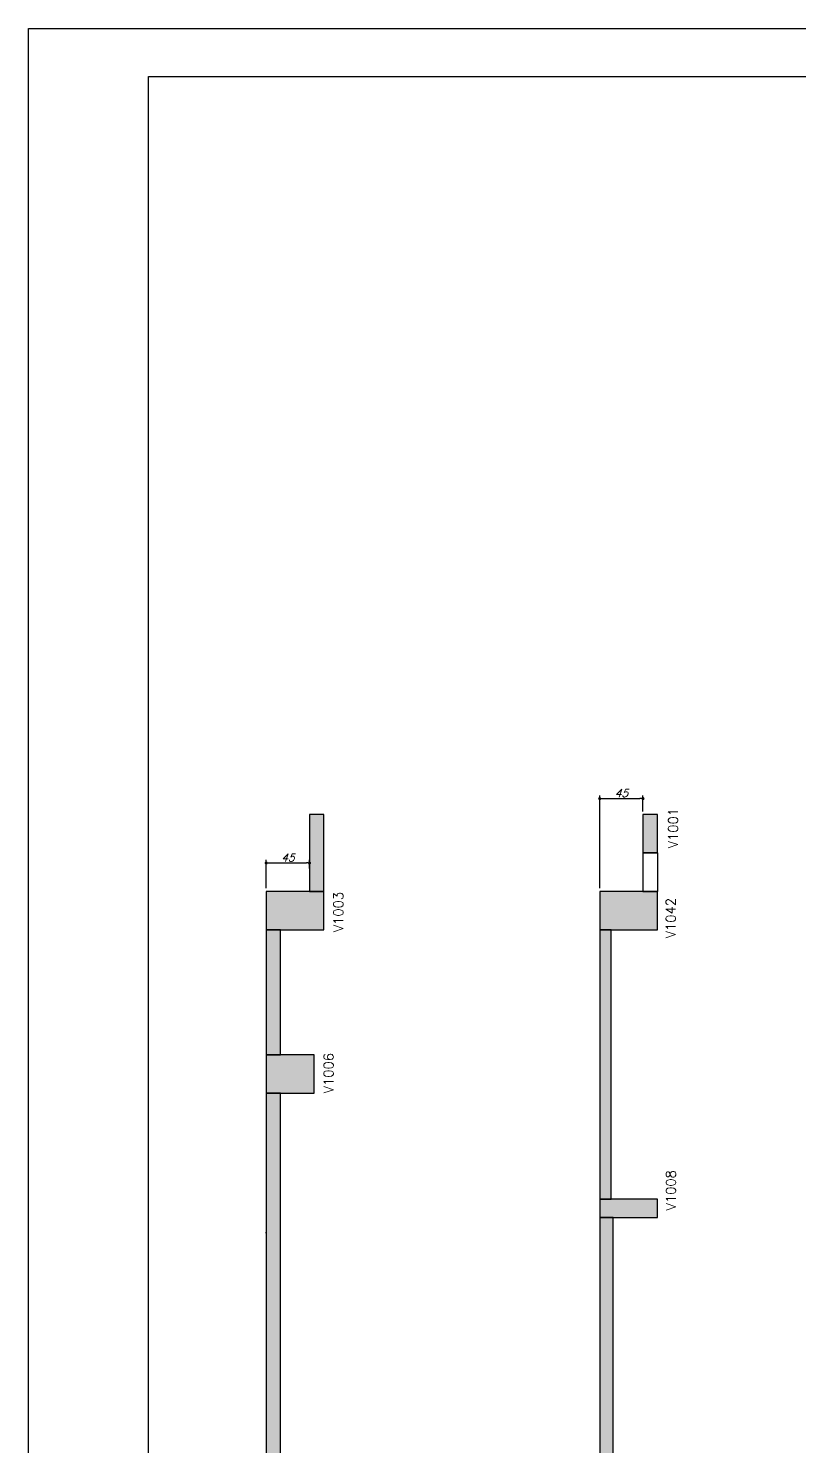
# Model space of a CAD drawing. Extents: x -4723 to 4922, y -2048 to 2452.
# Drawn here: x -4723 to -3921, y 977 to 2452 of the extents above; entities that cross this region are included whole.
import ezdxf

# ---------------------------------------------------------------- set-up
doc = ezdxf.new("R2010")
doc.units = 0
doc.header["$LTSCALE"] = 50
doc.header["$MEASUREMENT"] = 0
doc.layers.get('0').update_dxf_attribs({"linetype": 'CONTINUOUS'})
doc.layers.get('DEFPOINTS').update_dxf_attribs({"linetype": 'CONTINUOUS'})
for name, color, linetype in [('F-CORTE', 4, 'CONTINUOUS'), ('F-COTAS', 106, 'CONTINUOUS'), ('F-MARGEM', 1, 'CONTINUOUS'), ('F-SOLIDO-CORTE', 71, 'CONTINUOUS'), ('F-TEXTO-YELLOW', 2, 'CONTINUOUS'), ('F-VISTA', 2, 'CONTINUOUS')]:
    doc.layers.add(name, color=color, linetype=linetype)
doc.styles.add('CP-TEXT-INCL', font='simplex.shx', dxfattribs={"oblique": 20})
doc.styles.add('MCP', font='simplex.shx')
doc.dimstyles.new('CP-COTAS-50', dxfattribs={"dimscale": 0.64, "dimtxt": 12.5, "dimasz": 5, "dimexe": 5, "dimexo": 5, "dimgap": 2.5, "dimtad": 1, "dimdec": 1, "dimdsep": 46, "dimtxsty": 'CP-TEXT-INCL', "dimblk1": 'DOT', "dimblk2": 'DOT', "dimsah": 1, "dimcen": 9, "dimclrd": 256, "dimclre": 256, "dimclrt": 256, "dimadec": 0, "dimazin": 0, "dimtfac": 1, "dimtdec": 1, "dimtmove": 2, "dimatfit": 3, "dimldrblk": 'DOT', "dimfxl": 0, "dimtolj": 1, "dimarcsym": 0})

# ---------------------------------------------------------------- blocks, each defined once
blk = doc.blocks.new('A0-4L_900')
at = {"layer": 'F-MARGEM', "color": 2}
blk.add_lwpolyline([(0, 0), (0, 90), (192.9, 90), (192.9, 0)], close=True, dxfattribs=at)
at = {"layer": 'F-MARGEM', "color": 7}
blk.add_lwpolyline([(2.5, 89), (191.9, 89), (191.9, 1), (2.5, 1)], close=True, dxfattribs=at)
blk = doc.blocks.new('_DOT')
at = {"color": 0, "linetype": 'ByBlock'}
blk.add_line((-0.5, 0), (-1, 0), dxfattribs=at)
at = {"color": 0, "linetype": 'ByBlock', "const_width": 0.5}
blk.add_lwpolyline([(-0.25, 0, 1), (0.25, 0, 1)], format="xyb", close=True, dxfattribs=at)
blk = doc.blocks.new('*D297')
at = {"layer": 'DEFPOINTS', "color": 0, "linetype": 'Continuous', "transparency": 16777216}
for p in [(-4083.6786, 1651), (-4083.6786, 1634.5), (-4128.6786, 1554.5)]:
    blk.add_point(p, dxfattribs=at)
at = {"layer": 'F-COTAS', "linetype": 'Continuous', "lineweight": -2, "transparency": 16777216}
for p, q in [((-4128.6786, 1557.7), (-4128.6786, 1654.2)), ((-4083.6786, 1637.7), (-4083.6786, 1654.2)), ((-4125.4786, 1651), (-4086.8786, 1651))]:
    blk.add_line(p, q, dxfattribs=at)
at = {"layer": 'F-COTAS', "linetype": 'Continuous', "lineweight": -2, "transparency": 16777216, "xscale": 3.2, "yscale": 3.2, "zscale": 3.2, "rotation": 180}
blk.add_blockref('_DOT', (-4128.6786, 1651), dxfattribs=at)
at = {"layer": 'F-COTAS', "linetype": 'Continuous', "lineweight": -2, "transparency": 16777216, "xscale": 3.2, "yscale": 3.2, "zscale": 3.2}
blk.add_blockref('_DOT', (-4083.6786, 1651), dxfattribs=at)
at = {"layer": 'F-COTAS', "linetype": 'Continuous', "transparency": 16777216, "insert": (-4106.1786, 1656.6), "char_height": 8, "attachment_point": 5, "style": 'CP-TEXT-INCL'}
blk.add_mtext('\\A1;45', dxfattribs=at)
blk = doc.blocks.new('*D298')
at = {"layer": 'DEFPOINTS', "color": 0, "linetype": 'Continuous', "transparency": 16777216}
for p in [(-4430.493956, 1584), (-4430.493956, 1574.999723), (-4475.493956, 1554.5)]:
    blk.add_point(p, dxfattribs=at)
at = {"layer": 'F-COTAS', "linetype": 'Continuous', "lineweight": -2, "transparency": 16777216}
for p, q in [((-4475.493956, 1557.7), (-4475.493956, 1587.2)), ((-4472.293956, 1584), (-4433.693956, 1584)), ((-4430.493956, 1578.199723), (-4430.493956, 1587.2))]:
    blk.add_line(p, q, dxfattribs=at)
at = {"layer": 'F-COTAS', "linetype": 'Continuous', "lineweight": -2, "transparency": 16777216, "xscale": 3.2, "yscale": 3.2, "zscale": 3.2, "rotation": 180}
blk.add_blockref('_DOT', (-4475.493956, 1584), dxfattribs=at)
at = {"layer": 'F-COTAS', "linetype": 'Continuous', "lineweight": -2, "transparency": 16777216, "xscale": 3.2, "yscale": 3.2, "zscale": 3.2}
blk.add_blockref('_DOT', (-4430.493956, 1584), dxfattribs=at)
at = {"layer": 'F-COTAS', "linetype": 'Continuous', "transparency": 16777216, "insert": (-4452.993956, 1589.6), "char_height": 8, "attachment_point": 5, "style": 'CP-TEXT-INCL'}
blk.add_mtext('\\A1;45', dxfattribs=at)

msp = doc.modelspace()

# ---------------------------------------------------------------- hatches: boundary and pattern name
at = {"layer": 'F-SOLIDO-CORTE', "linetype": 'Continuous'}
for points in [[(-4430.494, 1562.5534), (-4430.494, 1558.0885), (-4430.494, 1554.5), (-4428.8257, 1554.5), (-4427.485, 1554.5), (-4415.494, 1554.5), (-4415.494, 1558.7294), (-4415.494, 1562.5534), (-4415.494, 1587.446), (-4415.494, 1634.5), (-4416.287, 1634.5), (-4421.8377, 1634.5), (-4430.494, 1634.5), (-4430.494, 1587.446)], [(-4079.2018, 1594.5), (-4068.6786, 1594.5), (-4068.6786, 1622.562), (-4068.6786, 1634.5), (-4073.1553, 1634.5), (-4083.6786, 1634.5), (-4083.6786, 1622.562), (-4083.6786, 1594.5)], [(-4468.3188, 1514.5), (-4465.7931, 1514.5), (-4415.494, 1514.5), (-4415.494, 1548.0328), (-4415.494, 1552.8162), (-4415.494, 1554.5), (-4422.6691, 1554.5), (-4425.1948, 1554.5), (-4475.494, 1554.5), (-4475.494, 1549.7166), (-4475.494, 1548.0328), (-4475.494, 1514.5)], [(-4111.3771, 1514.5), (-4068.6786, 1514.5), (-4068.6786, 1542.9657), (-4068.6786, 1554.5), (-4085.9801, 1554.5), (-4128.6786, 1554.5), (-4128.6786, 1542.9657), (-4128.6786, 1514.5)], [(-4475.494, 1389.9724), (-4475.494, 1384.5), (-4473.7002, 1384.5), (-4473.0687, 1384.5), (-4460.494, 1384.5), (-4460.494, 1400.0461), (-4460.494, 1405.5185), (-4460.494, 1514.5), (-4462.2877, 1514.5), (-4462.9192, 1514.5), (-4475.494, 1514.5), (-4475.494, 1405.5185)], [(-4125.1062, 1234.5), (-4120.6902, 1234.5), (-4116.6786, 1234.5), (-4116.6786, 1420.8515), (-4116.6786, 1474.4378), (-4116.6786, 1481.0541), (-4116.6786, 1510.8094), (-4116.6786, 1514.5), (-4120.2168, 1514.5), (-4120.6557, 1514.5), (-4128.6786, 1514.5), (-4128.6786, 1484.7298), (-4128.6786, 1481.0541), (-4128.6786, 1427.4678), (-4128.6786, 1420.8515), (-4128.6786, 1234.5)], [(-4469.5787, 1344.5), (-4467.4923, 1344.5), (-4425.494, 1344.5), (-4425.494, 1378.0987), (-4425.494, 1378.6323), (-4425.494, 1378.8203), (-4425.494, 1380.6295), (-4425.494, 1381.2664), (-4425.494, 1383.0993), (-4425.494, 1383.7451), (-4425.494, 1384.3032), (-4425.494, 1384.5), (-4431.4092, 1384.5), (-4433.4956, 1384.5), (-4475.494, 1384.5), (-4475.494, 1383.9418), (-4475.494, 1383.7451), (-4475.494, 1381.9117), (-4475.494, 1381.2664), (-4475.494, 1379.4576), (-4475.494, 1378.8203), (-4475.494, 1378.2868), (-4475.494, 1378.0987), (-4475.494, 1344.5)], [(-4473.7911, 400), (-4473.1861, 400), (-4460.494, 400), (-4460.494, 1199.1793), (-4460.494, 1201.7336), (-4460.494, 1202.6411), (-4460.494, 1223.5297), (-4460.494, 1230.9514), (-4460.494, 1264.7818), (-4460.494, 1276.8016), (-4460.494, 1324.6966), (-4460.494, 1341.7135), (-4460.494, 1341.867), (-4460.494, 1342.8418), (-4460.494, 1343.1862), (-4460.494, 1344.1574), (-4460.494, 1344.5), (-4462.2685, 1344.5), (-4462.8944, 1344.5), (-4475.494, 1344.5), (-4475.494, 1343.5292), (-4475.494, 1343.1862), (-4475.494, 1342.2124), (-4475.494, 1341.867), (-4475.494, 1341.7135), (-4475.494, 1293.8186), (-4475.494, 1276.8016), (-4475.494, 1242.9712), (-4475.494, 1230.9514), (-4475.494, 1210.0628), (-4475.494, 1202.6411), (-4475.494, 1200.0868), (-4475.494, 1199.1793), (-4475.494, 400)], [(-4128.6786, 1222.4919), (-4128.6786, 1215.5), (-4110.8165, 1215.5), (-4088.7367, 1215.5), (-4068.6786, 1215.5), (-4068.6786, 1221.1563), (-4068.6786, 1228.1483), (-4068.6786, 1234.5), (-4086.5407, 1234.5), (-4108.6205, 1234.5), (-4128.6786, 1234.5), (-4128.6786, 1228.1483)], [(-4128.6786, 664.5), (-4124.5108, 664.5), (-4119.3588, 664.5), (-4114.6786, 664.5), (-4114.6786, 744.7324), (-4114.6786, 848.7002), (-4114.6786, 902.2866), (-4114.6786, 968.5259), (-4114.6786, 1078.9733), (-4114.6786, 1215.5), (-4118.8464, 1215.5), (-4123.9984, 1215.5), (-4128.6786, 1215.5), (-4128.6786, 1105.0527), (-4128.6786, 968.5259), (-4128.6786, 914.9396), (-4128.6786, 848.7002), (-4128.6786, 744.7324)]]:
    msp.add_hatch(color=256, dxfattribs=at).paths.add_polyline_path(points, flags=16)

# ---------------------------------------------------------------- linework, layer by layer
at = {"layer": 'F-CORTE', "linetype": 'Continuous'}
for points in [[(-4460.494, 1344.5), (-4425.494, 1344.5), (-4425.494, 1378.0987), (-4425.494, 1378.6323), (-4425.494, 1378.8203), (-4425.494, 1380.6295), (-4425.494, 1381.2664), (-4425.494, 1383.0993), (-4425.494, 1383.7451), (-4425.494, 1384.3032), (-4425.494, 1384.5), (-4431.4092, 1384.5), (-4433.4956, 1384.5), (-4460.494, 1384.5), (-4460.494, 1400.0461), (-4460.494, 1405.5185), (-4460.494, 1514.5), (-4415.494, 1514.5), (-4415.494, 1548.0328), (-4415.494, 1552.8162), (-4415.494, 1554.5), (-4415.494, 1558.7294), (-4415.494, 1562.5534), (-4415.494, 1587.446), (-4415.494, 1634.5), (-4416.287, 1634.5), (-4421.8377, 1634.5), (-4430.494, 1634.5), (-4430.494, 1562.5534), (-4430.494, 1554.5), (-4475.494, 1554.5), (-4475.494, 1549.7166), (-4475.494, 1548.0328), (-4475.494, 1514.5), (-4475.494, 1389.9724), (-4475.494, 1384.5), (-4475.494, 1383.9418), (-4475.494, 1383.7451), (-4475.494, 1381.9117), (-4475.494, 1381.2664), (-4475.494, 1379.4576), (-4475.494, 1378.8203), (-4475.494, 1378.2868), (-4475.494, 1378.0987), (-4475.494, 1344.5), (-4475.494, 1343.5292), (-4475.494, 1343.1862), (-4475.494, 1342.2124), (-4475.494, 1341.867), (-4475.494, 1341.7135), (-4475.494, 1293.8186), (-4475.494, 1276.8016), (-4475.494, 1242.9712), (-4475.494, 1230.9514), (-4475.494, 1210.0628), (-4475.494, 1202.6411)], [(-4068.6786, 1594.5), (-4068.6786, 1622.562), (-4068.6786, 1634.5), (-4073.1553, 1634.5), (-4083.6786, 1634.5), (-4083.6786, 1622.562), (-4083.6786, 1594.5)], [(-4068.6786, 1594.5), (-4079.2018, 1594.5), (-4083.6786, 1594.5)], [(-4083.6786, 1554.5), (-4085.9801, 1554.5), (-4128.6786, 1554.5), (-4128.6786, 1542.9657), (-4128.6786, 1514.5), (-4128.6786, 1484.7298), (-4128.6786, 1481.0541), (-4128.6786, 1427.4678), (-4128.6786, 1420.8515), (-4128.6786, 1234.5), (-4128.6786, 1222.4919), (-4128.6786, 1215.5), (-4128.6786, 664.5)], [(-4114.6786, 968.5259), (-4114.6786, 1078.9733), (-4114.6786, 1215.5), (-4110.8165, 1215.5), (-4088.7367, 1215.5), (-4068.6786, 1215.5), (-4068.6786, 1221.1563), (-4068.6786, 1228.1483), (-4068.6786, 1234.5), (-4086.5407, 1234.5), (-4108.6205, 1234.5), (-4116.6786, 1234.5), (-4116.6786, 1420.8515), (-4116.6786, 1474.4378), (-4116.6786, 1481.0541), (-4116.6786, 1510.8094), (-4116.6786, 1514.5), (-4111.3771, 1514.5), (-4068.6786, 1514.5), (-4068.6786, 1542.9657), (-4068.6786, 1554.5)], [(-4083.6786, 1554.5), (-4068.6786, 1554.5)], [(-4460.494, 400), (-4460.494, 1199.1793), (-4460.494, 1201.7336), (-4460.494, 1202.6411), (-4460.494, 1223.5297), (-4460.494, 1230.9514), (-4460.494, 1264.7818), (-4460.494, 1276.8016), (-4460.494, 1324.6966), (-4460.494, 1341.7135), (-4460.494, 1341.867), (-4460.494, 1342.8418), (-4460.494, 1343.1862), (-4460.494, 1344.1574), (-4460.494, 1344.5)], [(-4475.494, 1202.6411), (-4475.494, 1200.0868)], [(-4475.494, 1199.1793), (-4475.494, 1200.0868)], [(-4475.494, 1199.1793), (-4475.494, 400)]]:
    msp.add_lwpolyline(points, dxfattribs=at)
at = {"layer": 'F-SOLIDO-CORTE', "linetype": 'Continuous'}
for points in [[(-4430.49396, 1562.55341), (-4430.49396, 1558.08848), (-4430.49396, 1554.5), (-4428.82574, 1554.5), (-4427.48498, 1554.5), (-4415.49396, 1554.5), (-4415.49396, 1558.72935), (-4415.49396, 1562.55341), (-4415.49396, 1587.44603), (-4415.49396, 1634.5), (-4416.28696, 1634.5), (-4421.83772, 1634.5), (-4430.49396, 1634.5), (-4430.49396, 1587.44603), (-4430.49396, 1562.55341)], [(-4079.20182, 1594.5), (-4068.67858, 1594.5), (-4068.67858, 1622.56196), (-4068.67858, 1634.5), (-4073.15534, 1634.5), (-4083.67858, 1634.5), (-4083.67858, 1622.56196), (-4083.67858, 1594.5), (-4079.20182, 1594.5)], [(-4468.31883, 1514.5), (-4465.79309, 1514.5), (-4415.49396, 1514.5), (-4415.49396, 1548.03275), (-4415.49396, 1552.81617), (-4415.49396, 1554.5), (-4422.66908, 1554.5), (-4425.19482, 1554.5), (-4475.49396, 1554.5), (-4475.49396, 1549.71658), (-4475.49396, 1548.03275), (-4475.49396, 1514.5), (-4468.31883, 1514.5)], [(-4111.37708, 1514.5), (-4068.67858, 1514.5), (-4068.67858, 1542.96566), (-4068.67858, 1554.5), (-4085.98008, 1554.5), (-4128.67858, 1554.5), (-4128.67858, 1542.96566), (-4128.67858, 1514.5), (-4111.37708, 1514.5)], [(-4475.49396, 1389.97245), (-4475.49396, 1384.5), (-4473.70017, 1384.5), (-4473.06874, 1384.5), (-4460.49396, 1384.5), (-4460.49396, 1400.0461), (-4460.49396, 1405.51855), (-4460.49396, 1514.5), (-4462.28774, 1514.5), (-4462.91917, 1514.5), (-4475.49396, 1514.5), (-4475.49396, 1405.51855), (-4475.49396, 1389.97245)], [(-4125.10616, 1234.5), (-4120.6902, 1234.5), (-4116.67858, 1234.5), (-4116.67858, 1420.85152), (-4116.67858, 1474.43782), (-4116.67858, 1481.05411), (-4116.67858, 1510.80937), (-4116.67858, 1514.5), (-4120.2168, 1514.5), (-4120.65565, 1514.5), (-4128.67858, 1514.5), (-4128.67858, 1484.72983), (-4128.67858, 1481.05411), (-4128.67858, 1427.46781), (-4128.67858, 1420.85152), (-4128.67858, 1234.5), (-4125.10616, 1234.5)], [(-4469.57868, 1344.5), (-4467.49232, 1344.5), (-4425.49396, 1344.5), (-4425.49396, 1378.09869), (-4425.49396, 1378.63228), (-4425.49396, 1378.82029), (-4425.49396, 1380.62951), (-4425.49396, 1381.26638), (-4425.49396, 1383.09928), (-4425.49396, 1383.74512), (-4425.49396, 1384.30317), (-4425.49396, 1384.5), (-4431.40924, 1384.5), (-4433.49559, 1384.5), (-4475.49396, 1384.5), (-4475.49396, 1383.9418), (-4475.49396, 1383.74512), (-4475.49396, 1381.91175), (-4475.49396, 1381.26638), (-4475.49396, 1379.45762), (-4475.49396, 1378.82029), (-4475.49396, 1378.28684), (-4475.49396, 1378.09869), (-4475.49396, 1344.5), (-4469.57868, 1344.5)], [(-4460.49396, 400), (-4460.49396, 1199.1793), (-4460.49396, 1201.7336), (-4460.49396, 1202.64115), (-4460.49396, 1223.52971), (-4460.49396, 1230.95137), (-4460.49396, 1264.78176), (-4460.49396, 1276.80163), (-4460.49396, 1324.69656), (-4460.49396, 1341.71355), (-4460.49396, 1341.86703), (-4460.49396, 1342.84183), (-4460.49396, 1343.18624), (-4460.49396, 1344.15745), (-4460.49396, 1344.5), (-4462.26854, 1344.5), (-4462.89445, 1344.5), (-4475.49396, 1344.5), (-4475.49396, 1343.52923), (-4475.49396, 1343.18624), (-4475.49396, 1342.21243), (-4475.49396, 1341.86703), (-4475.49396, 1341.71355), (-4475.49396, 1293.81861), (-4475.49396, 1276.80163), (-4475.49396, 1242.97125), (-4475.49396, 1230.95137), (-4475.49396, 1210.06281), (-4475.49396, 1202.64115), (-4475.49396, 1200.08684), (-4475.49396, 1199.1793), (-4475.49396, 400)], [(-4128.67858, 1222.49194), (-4128.67858, 1215.5), (-4110.81648, 1215.5), (-4088.73668, 1215.5), (-4068.67858, 1215.5), (-4068.67858, 1221.15633), (-4068.67858, 1228.14827), (-4068.67858, 1234.5), (-4086.54068, 1234.5), (-4108.62048, 1234.5), (-4128.67858, 1234.5), (-4128.67858, 1228.14827), (-4128.67858, 1222.49194)], [(-4128.67858, 664.5), (-4124.51076, 664.5), (-4119.3588, 664.5), (-4114.67858, 664.5), (-4114.67858, 744.73241), (-4114.67858, 848.70025), (-4114.67858, 902.28655), (-4114.67858, 968.52594), (-4114.67858, 1078.97327), (-4114.67858, 1215.5), (-4118.8464, 1215.5), (-4123.99835, 1215.5), (-4128.67858, 1215.5), (-4128.67858, 1105.05267), (-4128.67858, 968.52594), (-4128.67858, 914.93963), (-4128.67858, 848.70025), (-4128.67858, 744.73241), (-4128.67858, 664.5)]]:
    msp.add_lwpolyline(points, dxfattribs=at)
at = {"layer": 'F-VISTA', "linetype": 'Continuous'}
for points in [[(-4083.6786, 1594.5), (-4083.6786, 1554.5)], [(-4068.6786, 1594.5), (-4068.6786, 1554.5)]]:
    msp.add_lwpolyline(points, dxfattribs=at)

# ---------------------------------------------------------------- block references
at = {"layer": 'F-MARGEM', "linetype": 'Continuous', "xscale": 50, "yscale": 50, "zscale": 50}
msp.add_blockref('A0-4L_900', (-4722.80491, -2048.15543), dxfattribs=at)

# ---------------------------------------------------------------- texts
at = {"layer": 'F-TEXTO-YELLOW', "linetype": 'Continuous', "style": 'MCP'}
for s, p in [('V1001', (-4047.32051, 1599.20334)), ('V1003', (-4395.48593, 1511.94636)), ('V1042', (-4049.84557, 1505.62328)), ('V1006', (-4405.57792, 1344.43452)), ('V1008', (-4049.62623, 1222.63879))]:
    msp.add_text(s, height=10, rotation=90, dxfattribs=at).set_placement(p)

# ---------------------------------------------------------------- dimensions: what is measured, and where the dimension line sits
at = {"layer": 'F-COTAS', "linetype": 'Continuous'}
for base, p1, p2, picture, middle in [((-4083.6786, 1651), (-4128.6786, 1554.5), (-4083.6786, 1634.5), '*D297', (-4106.1786, 1656.6)), ((-4430.49396, 1584), (-4475.49396, 1554.5), (-4430.49396, 1574.99972), '*D298', (-4452.99396, 1589.6))]:
    dim = msp.add_linear_dim(base=base, p1=p1, p2=p2, dimstyle='CP-COTAS-50', dxfattribs=at)
    dim.commit()
    dim.dimension.update_dxf_attribs({"geometry": picture, "text_midpoint": middle})

doc.saveas('drawing.dxf')
